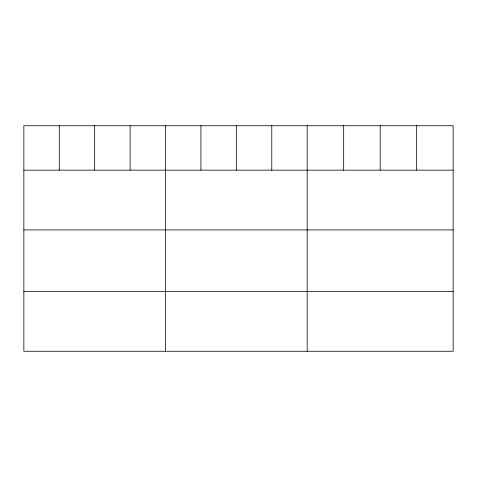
<?xml version="1.0" encoding="UTF-8"?>
<svg xmlns="http://www.w3.org/2000/svg" width="477" height="477" viewBox="0 0 477 477"><rect width="100%" height="100%" fill="white"/><g stroke="black" fill="none" stroke-linecap="round" stroke-linejoin="round"><path stroke-width="0.72" d="M453.15 170.158L453.15 351.263L23.85 351.263L23.85 125.737L453.15 125.737L453.15 170.158L23.85 170.158M23.85 229.92L453.15 229.92M23.85 291.501L453.15 291.501M416.659 125.737L416.659 170.158M380.169 125.737L380.169 170.158M343.678 125.737L343.678 170.158M307.188 125.737L307.188 351.263M271.771 125.737L271.771 170.158M236.353 125.737L236.353 170.158M200.936 125.737L200.936 170.158M165.519 125.737L165.519 351.263M130.102 125.737L130.102 170.158M94.684 125.737L94.684 170.158M59.267 125.737L59.267 170.158"/></g></svg>
